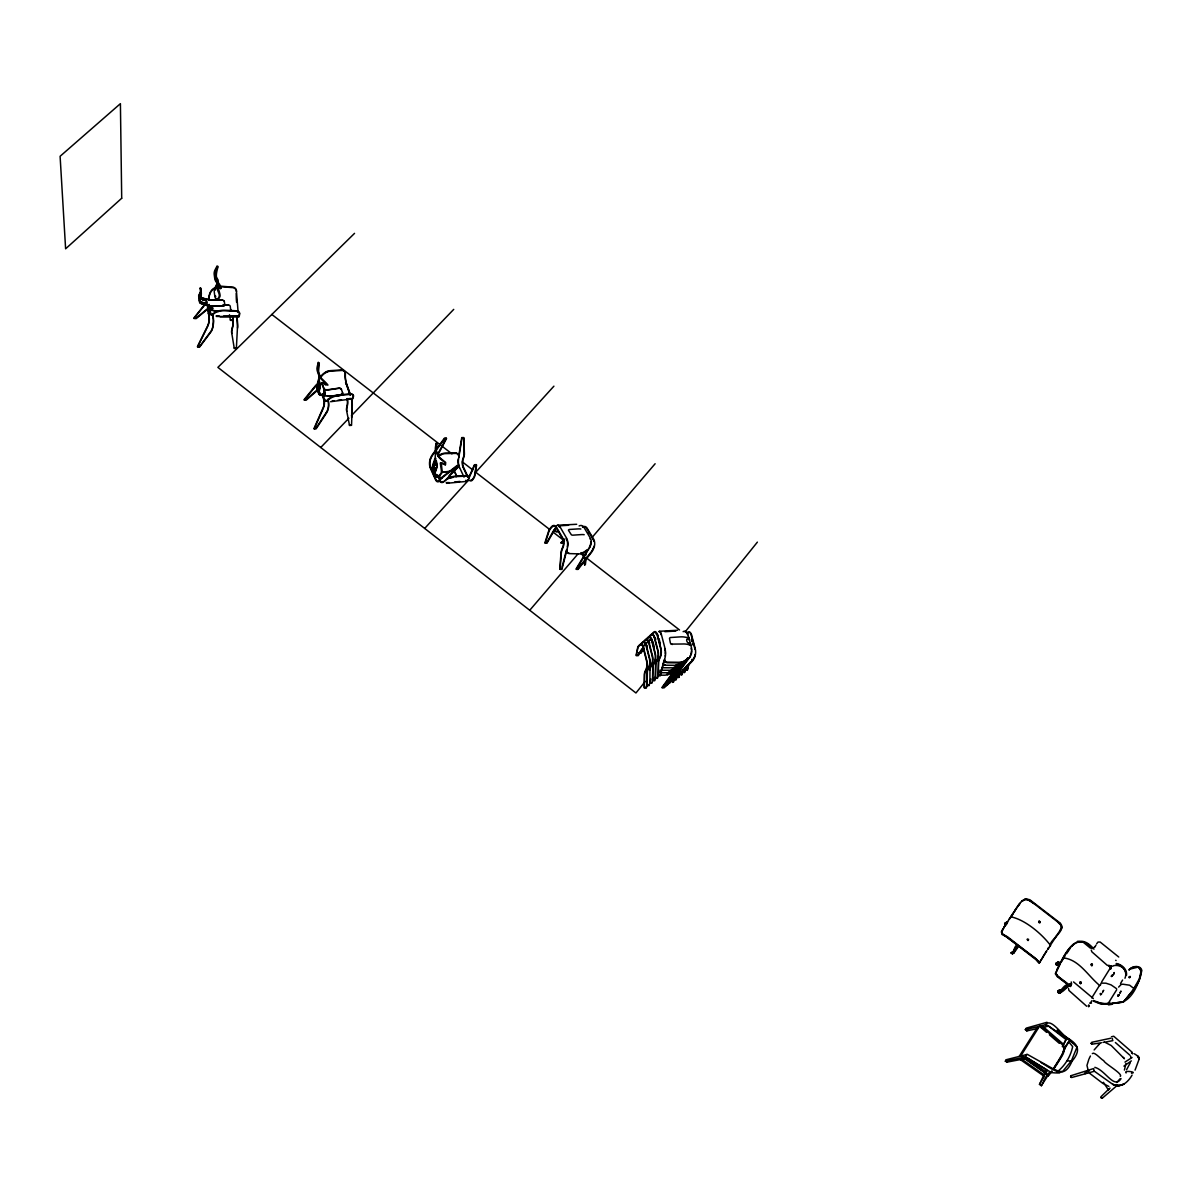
<?xml version="1.0" encoding="UTF-8"?>
<svg xmlns="http://www.w3.org/2000/svg" width="1202" height="1202" viewBox="0 0 1202 1202"><rect width="100%" height="100%" fill="white"/><g stroke="black" fill="none" stroke-linecap="round" stroke-linejoin="round"><path stroke-width="1.5" d="M435.965 452.808L436.852 443.042L436.131 447.445A13.477 9.856 2.7 0 0 436.762 451.712L438.384 455.257A13.492 9.886 2.7 0 0 441.404 458.999L445.702 462.454L445.521 464.813M658.11 675.239L658.411 661.896A14.785 9.526 -19.2 0 1 659.327 658.411L659.943 657.178A6.506 2.84 -87.4 0 0 660.679 648.825L657.103 635.032A6.476 2.81 -87.3 0 0 653.693 632.868L652.956 633.574A14.679 5.529 -10.7 0 0 652.25 634.416M1057.625 965.311L1056.122 964.815L1056.363 962.712M1058.421 964.56L1058.511 963.673M434.523 472.431A34.828 16.708 39.9 0 0 433.832 472.281L433.321 472.116A3.606 1.788 -20.6 0 1 432.915 470.313L434.793 467.954L433.772 472.206A3.606 2.704 -28.2 0 0 434.478 474.82L435.139 475.151A34.302 16.092 39.3 0 0 436.702 475.616L438.084 475.992A13.733 8.684 -24.1 0 0 438.85 476.142L439.932 475.932L436.521 475.241A12.621 9.316 2.5 0 1 435.244 473.363M1010.957 953.216L1012.039 952.134L1013.556 952.84L1017.869 945.869M1011.167 952.6L1012.264 953.967M1011.483 952.585C1012.955 956.206 1014.233 945.057 1017.343 944.847M1011.678 952.961L1013.031 953.156M1004.812 923.421L1005.157 924.263M1005.323 923.767L1006.915 923.737M584.683 560.748L584.548 564.94M212.438 308.824L212.048 305.864M212.649 308.689L212.453 305.879M351.615 417.575L352.081 404.924A6.295 1.442 80.8 0 0 351.48 399.289M209.659 313.497L208.412 313.692L207.45 306.149A6.265 2.209 -77.5 0 0 207.09 304.812M319.086 380.012L320.153 383.979A14.634 10.983 -18.5 0 1 320.048 387.825L318.951 392.483A3.26 2.434 -19 0 0 319.747 394.541M585.96 558.389L585.299 564.76L585.389 560.838A13.973 9.676 10.6 0 0 584.998 558.269M1070.546 1076.376L1071.403 1076.887M585.284 558.254L584.608 564.85M217.337 281.208L217.246 281.809A6.371 0.871 -70 0 1 217.141 282.245L217.021 282.695M1110.783 968.797L1111.144 966.107M1014.112 952.675L1013.857 951.623M585.975 558.104L586.065 557.172M1125.958 1063.439L1124.411 1070.081M1093.715 1069.179L1094.075 1070.576M1100.431 985.159L1101.047 983.116L1105.915 983.191L1111.084 984.889L1116.643 988.75M1059.924 990.598C1060.555 995.587 1067.015 986.346 1068.818 986.421M1089.162 1005.789L1088.922 1005.067M1070.877 985.971L1057.73 976.159L1055.822 973.304C1062.117 959.151 1075.114 927.974 1092.302 948.648M1057.58 963.057L1055.807 963.388M1091.882 1043.531C1090.274 1042.57 1091.566 1044.253 1091.807 1043.081M435.995 460.832L435.71 462.59A14.199 7.077 -20.4 0 1 434.553 465.354L432.239 468.81A3.606 1.788 -20.6 0 0 432.254 470.373M233.023 316.967L232.497 320.438L230.453 320.363L229.477 314.759M323.924 391.341L325.141 394.166L324.074 391.101M1101.888 1097.411L1100.882 1097.426L1101.979 1097.847M458.833 455.423L461.748 437.603L463.656 437.558L464.167 452.974A14.364 10.713 -31.2 0 1 463.506 456.985L462.965 458.503A6.987 3.366 -88.6 0 0 462.95 467.022M1068.533 988.54L1068.909 990.448L1086.668 1006.239M319.041 377.308L319.131 376.406A16.543 7.963 -16.7 0 0 318.981 375.294M319.777 377.353L319.897 376.241A16.993 8.189 -16.7 0 0 319.732 375.114C316.396 371.974 321.58 355.416 317.914 366.835A13.553 10.472 -7.3 0 0 318.154 371.373L319.462 375.129A13.568 10.502 -7.3 0 0 322.181 379.051C338.408 395.007 313.962 372.47 324.63 389.117A17.068 12.756 -18.5 0 1 324.991 390.8L324.991 390.86A5.499 2.434 58.7 0 1 325.021 391.281L324.991 391.687A6.491 3.185 60.8 0 1 324.901 392.062A7.242 3.726 61.9 0 1 324.78 392.393L323.669 394.196A4.492 2.554 64.5 0 1 322.482 394.917L320.649 394.046A12.681 9.871 -7.5 0 1 319.492 392.047M318.59 364.777L318.23 372.8M672.91 680.227L672.594 682.42L673.946 677.327M1112.361 1038.528L1112.556 1039.94M585.765 555.219L586.681 551.207M678.484 675.374L678.168 677.582L679.115 674.067M681.294 672.94L681.098 674.803M688.701 663.744L687.349 670.115L688.626 665.322A14.154 11.945 6.5 0 0 688.866 664.09M679.926 672.474L678.92 677.462L680.212 672.624M682.736 670.04L681.729 675.028L683.006 670.205M684.779 667.711L683.773 672.714L685.125 667.606M685.546 667.591L684.539 672.594L685.816 667.771A14.139 11.945 6.4 0 0 686.057 666.539M687.604 665.262L686.582 670.235L687.529 666.749M674.352 677.327L673.345 682.3L674.638 677.477M676.38 675.013L675.374 680.001L676.741 674.908M677.132 674.893L676.125 679.881L677.417 675.058M317.959 383.378L317.644 385.391A12.666 9.841 -7.5 0 0 317.959 387.615M562.055 567.209L566.412 550.17M647.142 683.788L646.195 687.424L644.212 687.424L644.407 674.262A14.694 9.436 -18.9 0 1 645.294 670.806L645.895 669.589A6.461 2.78 -87.6 0 0 646.631 661.295L643.13 647.547A6.431 2.765 -87.4 0 0 639.795 645.339L639.073 646.045A14.574 5.424 -10.6 0 0 637.841 648.073L636.294 655.706L638.247 655.661L643.836 646.556M647.202 684.704L646.345 688.025L644.362 688.025L644.557 674.863A14.694 9.421 -18.9 0 1 645.459 671.422L646.09 670.1A7.182 3.095 -87.6 0 0 646.901 660.905L643.416 647.142A7.152 3.065 -87.4 0 0 639.704 644.693L638.923 645.444A14.574 5.439 -10.6 0 0 637.691 647.472L636.143 655.12L638.097 655.075M650.853 678.95L649.11 685.606L647.127 685.606L647.352 672.414A14.709 9.451 -18.9 0 1 648.239 668.943L648.885 667.636A7.197 3.095 -87.6 0 0 649.696 658.411L646.195 644.648A7.152 3.08 -87.4 0 0 642.469 642.214L641.688 642.965A14.589 5.454 -10.6 0 0 640.471 644.903M653.197 678.168L651.89 683.172L649.891 683.172L649.997 669.334A14.74 9.466 -19 0 1 650.898 665.863L651.499 664.646A6.476 2.81 -87.5 0 0 652.22 656.337L648.704 642.559A6.446 2.78 -87.4 0 0 645.339 640.365L644.603 641.072A14.619 5.469 -10.6 0 0 643.611 642.424M655.39 676.801L654.519 680.122L652.521 680.122L652.791 666.87A14.755 9.481 -19.1 0 1 653.693 663.384L654.309 662.167A6.491 2.81 -87.5 0 0 655.03 653.843L651.499 640.065A6.461 2.795 -87.3 0 0 648.118 637.871L647.382 638.593A14.634 5.484 -10.7 0 0 646.33 640.035M655.556 677.402L654.669 680.738L652.686 680.738L652.941 667.471A14.755 9.481 -19.1 0 1 653.858 664L654.504 662.678A7.212 3.125 -87.5 0 0 655.315 653.437L651.769 639.644A7.182 3.095 -87.3 0 0 648.013 637.225L647.232 637.992A14.634 5.484 -10.7 0 0 645.97 640.035M658.185 674.352L657.314 677.688L655.315 677.688L655.601 664.39A14.77 9.511 -19.2 0 1 656.502 660.905L657.118 659.673A6.491 2.825 -87.5 0 0 657.855 651.334L654.294 637.556A6.461 2.795 -87.3 0 0 650.898 635.377L650.162 636.083A14.649 5.499 -10.7 0 0 649.065 637.646M659.222 671.602L657.464 678.289L655.466 678.289L655.751 664.991A14.77 9.511 -19.2 0 1 656.668 661.506L657.314 660.183A7.212 3.14 -87.5 0 0 658.125 650.928L654.564 637.135A7.182 3.11 -87.3 0 0 650.793 634.731M660.544 673.571L664.09 660.214M318.936 377.834L316.892 385.496A13.102 10.187 -7.5 0 0 317.343 388.156L318.635 391.897A13.117 10.202 -7.5 0 0 319.897 394.241L321.881 395.112A4.432 2.524 64.5 0 0 322.872 394.421L324.044 392.483A6.431 3.29 61.9 0 0 324.164 392.152A6.205 3.035 60.8 0 0 324.24 391.777L324.224 391.011A16.603 12.411 -18.5 0 0 323.864 389.313L321.896 382.642L325.922 385.061L325.742 383.438L321.625 379.441A14.289 11.058 -7.3 0 1 318.77 375.309L317.463 371.553A14.274 11.028 -7.3 0 1 317.208 366.775L318.29 362.238L318.62 363.845M1124.967 978.278C1127.912 971.757 1122.578 965.026 1116.102 964.004M1113.773 974.131L1114.209 972.538L1113.533 974.416M232.422 328.116L232.016 329.573A14.484 11.299 -7.5 0 0 231.791 333.465M435.725 458.217L435.485 458.999A7.152 0.766 -74.7 0 0 435.319 459.434L435.139 459.945M318.485 381.56L318.77 380.027L318.936 381.56A14.274 6.836 -16.8 0 1 318.41 384.084L316.802 387.284A3.636 1.728 -17 0 0 317.238 388.667L317.884 388.907M433.351 464.333L432.855 467.112A12.606 9.285 2.5 0 0 433.351 469.156M430.181 459.209L430.481 458.353A14.379 10.337 -34.7 0 1 432.6 454.356L444.47 438.114L446.363 437.994L437.979 453.77M442.261 454.356L443.072 453.965A10.307 7.678 -30.9 0 1 445.642 453.605L455.934 453.409M215.729 272.719L217.111 265.973L214.963 270.074A14.379 10.472 -6.3 0 0 214.211 274.627L214.707 278.338A14.409 10.502 -6.3 0 0 216.63 282.575C228.049 298.321 210.831 275.799 218.929 293.363A16.813 13.267 -2.6 0 1 219.26 295.151L219.26 295.947A6.265 2.599 70.2 0 1 219.185 296.383A6.476 2.84 71.3 0 1 219.08 296.744L217.983 298.682A4.462 2.209 74.2 0 1 217.111 299.343L216.405 299.283M1058.361 991.515L1059.127 990.568M1058.692 990.899L1059.518 992.807M435.304 474.88L434.899 474.7A3.245 2.434 -28.2 0 1 434.087 472.236L435.154 467.863L433.216 470.313A3.245 1.608 -20.6 0 0 433.667 471.965L434.027 472.07M1040.346 961.36L1039.099 963.283L1035.914 959.632L1006.54 936.854L1002.047 934.495L1001.597 931.265L1007.637 921.649M1070.937 1076.166L1070.832 1077.308L1071.283 1076.436M216.18 285.009L214.407 289.757A13.207 9.676 -6.5 0 0 214.302 292.311L214.782 296.008A13.222 9.691 -6.5 0 0 215.519 298.397L216.39 299.283M433.697 463.341L434.177 462.139M1062.793 1045.485L1062.463 1046.341L1066.655 1038.348M215.729 288.029L215.173 289.742A12.771 9.346 -6.5 0 0 215.068 290.313M1062.463 1046.807L1063.454 1044.253L1042.434 1026.042M1067.556 984.693C1064.191 984.408 1059.097 993.558 1060.074 990.884M1037.717 1028.551L1026.808 1030.895L1025.336 1029.618L1040.121 1026.162A2.735 0.826 37.8 0 1 1042.434 1027.394L1064.055 1046.101C1066.55 1053.388 1056.828 1062.192 1053.583 1068.803M216.285 286.722L217.923 282.29A7.182 0.992 -70 0 0 218.013 281.899A6.431 1.037 -71.3 0 0 218.103 281.448L218.133 281.058A5.454 1.127 -73.9 0 0 218.133 280.712L218.133 280.667A17.174 9.331 -5.5 0 0 217.862 279.435C212.949 276.475 222.085 258.7 215.639 270.225A13.673 9.947 -6.3 0 0 214.918 274.537L215.413 278.248A13.688 9.977 -6.3 0 0 217.246 282.275C219.665 281.719 223.527 293.543 218.464 286.136M1091.792 1000.74L1090.62 1002.693M1130.331 1062.673L1126.574 1069.735M327.214 371.493L328.026 371.072A10.352 7.738 -21.9 0 1 330.7 370.607L342.014 369.915A5.319 3.952 -22 0 1 345.214 373.326L345.154 375.49A7.017 1.593 80.9 0 0 346.552 384.37L350.323 394.947M327.41 372.019L328.206 371.613A10.352 7.738 -21.9 0 1 330.881 371.133L342.209 370.441A5.319 3.967 -22.3 0 1 345.395 373.852L345.35 375.925A6.311 1.442 80.9 0 0 346.612 383.919L350.383 394.481M567.013 549.524A5.379 3.876 -39 0 0 568.922 553.581L579.018 553.882A10.457 7.528 -39.3 0 0 581.452 553.611L583.09 553.055A10.833 7.422 -42.1 0 0 589.386 547.812L590.137 546.594A7.047 4.718 -74.7 0 0 590.422 538.286L583.932 527.317A7.017 4.673 -74.5 0 0 579.109 525.95M593.112 548.593L593.457 547.812A6.356 3.756 -85.1 0 0 593.968 546.294M468.585 477.945L474.444 464.738L476.353 464.633L474.565 475.286A14.499 7.212 -19.1 0 1 473.318 478.08M1063.424 1046.912L1064.957 1048.234L1062.207 1054.349L1053.523 1068.653M1119.963 993.258L1120.955 991.049L1120.159 992.762M320.168 377.834L320.513 377.097A10.713 7.753 -26.6 0 1 326.328 371.779M320.348 378.36L320.709 377.623A10.713 7.753 -26.6 0 1 326.508 372.304L327.38 371.884M1088.907 1059.112L1086.954 1065.423L1088.621 1072.109M1089.328 1058.196L1090.439 1056.002M1071.207 981.959L1071.448 983.176M1045.83 1073.431L1047.318 1070.456M1091.236 950.076L1091.882 951.849L1107.237 965.311L1112.812 966.243M694.425 657.825L694.05 658.576A14.785 9.12 -23.1 0 1 691.556 661.971L678.153 675.689L676.2 675.794L690.188 656.623A7.152 4.072 -80.5 0 0 691.541 647.998L687.86 634.265A7.122 4.042 -80.3 0 0 683.487 631.486L683.127 631.696M1135.049 1070.126L1139.105 1059.187L1137.408 1055.747L1134.327 1053.763M1057.084 969.353L1059.909 964.32M1050.037 1072.169L1041.383 1085.722L1039.475 1084.384L1046.386 1069.66L1027.845 1058.151L1007.081 1062.117L1005.338 1061.216L1006.299 1059.698L1027.364 1054.379L1052.862 1068.668L1059.232 1071.493L1062.658 1071.448L1071.418 1060.825L1077.007 1047.122L1070.156 1040.722L1047.603 1025.426L1045.455 1024.78L1039.535 1026.192L1020.768 1055.972L1021.505 1055.732A2.735 1.142 29.4 0 1 1023.218 1056.077M1071.042 1077.142L1070.832 1076.331M1062.733 1046.191L1066.039 1039.58L1048.595 1026.117L1041.353 1027.77M438.249 454.191L446.588 438.49L444.695 438.625L432.825 454.867A14.394 10.322 -34.7 0 0 430.707 458.848L430.436 459.615A6.356 2.975 -88.6 0 0 430.601 467.758M442.035 453.845L442.847 453.47A10.307 7.678 -30.9 0 1 445.416 453.109L456.099 452.989M1132.81 990.418L1139.316 978.804L1141.224 970.525L1138.174 967.099L1129.775 969.143M1044.072 1076.707L1039.475 1084.384M1109.972 1088.08L1108.349 1089.868L1109.491 1088.681M1135.109 986.677C1142.501 979.705 1144.74 959.466 1129.234 969.353L1129.024 970.224C1130.857 966.017 1140.818 964.485 1141.84 970.435C1139.241 982.515 1132.134 1002.017 1117.965 1003.084C1114.149 1002.693 1102.519 1005.894 1111.94 1004.331M1060.119 990.238L1059.984 991.41M1004.556 926.457L1001.461 932.091L1002.468 933.984L1007.667 936.884L1037.01 959.692L1039.52 962.712L1046.882 950.707M589.491 546.73L589.761 546.264A6.341 4.237 -74.7 0 0 590.648 543.68M1102.58 992.221L1103.676 990.268L1102.79 991.785M553.942 529.932L546.67 542.778L544.897 542.778L548.608 531.209A14.469 7.482 -22.9 0 1 550.321 528.159L551.237 527.002A7.107 4.087 -85 0 1 556.511 527.257M1003.294 928.575L1001.491 932.061L1002.453 933.924L1034.652 957.739L1039.354 962.652L1043.291 956.461M1120.519 983.521L1122.593 980.036M1063.274 1051.119L1064.957 1048.234M342.54 392.513A2.119 1.578 7.4 0 1 341.067 394.391C340.406 398.763 319.146 392.723 324.209 398.448A6.341 2.96 -85.1 0 0 327.65 399.92L328.251 399.274A10.818 5.349 -11.7 0 1 334.772 395.789L336.575 395.323A10.442 4.958 -15.3 0 1 339.264 394.857L350.548 393.79M1061.201 962.156L1064.927 956.131M1065.122 1047.964L1068.803 1041.924L1072.665 1046.626C1070.666 1056.393 1064.987 1065.843 1057.054 1071.914M1096.645 943.78L1098.012 942.052L1100.161 942.037L1118.746 957.017M1041.383 1085.722C1050.217 1068.593 1046.416 1073.356 1059.668 1072.95M587.583 549.9L576.028 568.997L577.771 568.937L590.648 552.65A14.574 9.977 -42 0 0 591.79 551.072M589.836 547.12L576.359 569.357L578.042 569.417L590.933 553.13A14.589 9.977 -42 0 0 593.397 549.074L593.788 548.187A7.062 4.162 -85.1 0 0 593.653 539.142L587.147 528.219A7.032 4.132 -84.9 0 0 582.835 527.002M1063.59 1049.722L1068.338 1041.954M639.028 653.542L641.838 648.96M644.062 645.339L644.648 644.392A7.107 2.103 86.6 0 1 646.06 644.047M643.656 648.028L640.831 652.626L638.863 652.671M646.826 642.875L647.412 641.898A7.122 2.119 86.6 0 1 648.464 641.327M643.791 648.644L640.966 653.227L639.013 653.272M1118.07 995.797L1119.197 994.85M1118.942 994.91L1117.83 995.857M209.433 305.158L210.56 312.505A6.341 2.254 -77.5 0 0 213.009 314.022L213.58 313.406A10.923 5.92 -0.1 0 1 220.041 310.567L221.889 310.326A10.533 5.574 -4 0 1 224.684 310.221L236.463 310.777A5.409 2.87 -4.2 0 1 239.529 313.467L238.988 315.916L223.527 316.066M649.591 640.381L650.192 639.419A7.122 2.134 86.6 0 1 651.995 639.509M1108.995 1002.122L1116.688 989.742M208.412 313.692C210.56 314.639 210.11 310.371 208.156 310.371M1095.007 946.74L1095.999 945.118M1111.459 976.189L1112.301 975.393M1101.453 993.663L1100.611 994.46M1112.646 975.573L1111.369 976.309M1091.762 997.885L1099.319 985.715M1101.678 981.899L1110.107 968.331M1042.975 956.687L1046.596 950.887M1080.222 982.049L1080.433 983.582M1091.461 964.094L1091.671 965.612M1080.733 983.537L1080.944 982.425M1091.957 965.582L1092.182 964.47M1026.839 1054.409L1025.246 1056.949L1005.338 1061.216M1069.464 1039.445C1063.349 1037.521 1051.089 1016.682 1045.455 1024.78L1047.738 1025.967M1019.221 1056.378L1037.987 1026.568M1054.725 938.341L1061.922 927.704L1059.638 922.655L1029.829 899.742L1025.441 898.78L1021.58 901.26M1060.059 931.325L1061.531 925.856L1057.64 921.964M1025.336 1029.618L1026.283 1028.116L1047.017 1022.286M1007.081 1062.117L1007.892 1060.825L1006.299 1059.698M1026.808 1030.895L1027.62 1029.618M1056.858 962.997L1057.219 964.65L1058.346 964.154M1057.94 963.779L1057.955 962.201M1058.061 965.146L1059.563 963.448L1058.151 962.156M1058.601 964.455L1057.444 965.401M1004.301 926.652L1013.076 913.355M1047.498 949.43L1048.67 947.612M1047.783 949.264L1050.578 945.493C1041.954 934.029 1025.561 920.026 1011.288 916.901L1010.296 917.532M1070.456 985.805L1071.523 984.122M1047.693 949.264L1048.85 947.446M1038.844 921.348L1040.061 921.588L1039.745 922.76L1038.678 922.43L1038.994 921.258M1028.266 940.505L1028.581 939.318L1027.364 939.078M1012.505 953.907L1013.526 953.216M326.268 412.526L315.976 428.273L313.977 428.543L323.218 407.493A6.326 2.93 -85.2 0 0 323.654 399.38L322.226 394.617M1005.338 923.091L1006.014 924.488M1005.924 922.73L1007.201 922.054M1008.884 919.485C1014.728 914.406 1020.047 893.597 1030.94 901.26L1059.293 923.196M1049.842 945.779C1050.698 938.507 1066.61 930.919 1060.374 923.256M1050.097 945.643L1056.588 935.877M1013.571 951.954L1015.87 947.582M1013.151 952.224L1016.096 947.762M1014.533 911.176L1016.396 908.412M1011.258 915.864L1020.047 903.318L1018.034 906.068M1066.55 953.742L1069.87 948.784M676.831 674.953L664.165 687.829L662.212 687.935L676.02 668.988M677.222 674.998L666.945 685.41L664.991 685.516L678.845 666.524A7.122 4.027 -80.7 0 0 679.37 665.547M679.806 673.12L672.534 680.557L670.581 680.663L684.494 661.581M689.663 656.547L689.933 656.142A6.431 3.666 -80.5 0 0 690.188 655.721M1094.136 1049.947L1099.695 1043.667M1111.459 1036.77L1113.728 1036.244L1132.314 1052.381M439.647 479.974L440.022 479.433A14.529 7.633 -15.6 0 1 442.727 476.668L457.091 465.49L459.059 465.474L449.097 475.707M1132.089 1075.084C1128.708 1081.124 1122.007 1088.065 1114.494 1084.925L1118.641 1085.646L1114.63 1085.166L1119.032 1085.601L1124.216 1084.054L1119.032 1085.601M1017.643 945.689L1012.91 952.044M1013.842 953.066L1018.86 946.019M1091.176 1043.591L1091.491 1042.78M437.603 475.661L438.114 477.389L441.9 478.065M667.651 674.622L666.779 674.938A10.548 6.761 -19.1 0 1 664.12 675.193L657.539 675.178M670.461 672.188L669.589 672.489A10.563 6.776 -19.1 0 1 666.915 672.744L660.334 672.729M673.27 669.724L672.399 670.04A10.578 6.791 -19.2 0 1 669.724 670.28L659.853 670.265M680.107 665.397L667.621 682.496L669.574 682.39M688.626 657.975L676.035 675.178L677.988 675.073L691.39 661.37M675.719 669.424L675.254 669.995A10.923 6.716 -22.7 0 1 668.567 674.457L667.681 674.743M678.544 666.96L678.078 667.546A10.938 6.731 -22.8 0 1 671.377 672.008L670.491 672.294M684.193 662.032L683.728 662.618A10.968 6.761 -23 0 1 677.011 667.095L675.223 667.576A10.593 6.806 -19.3 0 1 672.549 667.831L661.806 667.741M687.078 659.492L673.39 678.228L675.329 678.123L681.414 671.903M689.918 657.013L689.422 657.659A10.998 6.791 -23.1 0 1 682.676 662.152L680.888 662.633A10.608 6.836 -19.4 0 1 678.198 662.888L667.125 662.723A5.454 3.516 -19.2 0 1 664.646 659.372M1100.957 1097.546L1101.738 1098.162M1101.603 1098.087L1101.453 1097.291M675.103 669.394L662.062 687.334L664 687.228L666.419 684.764M683.577 662.001L670.431 680.062L672.369 679.956M645.309 681.354L635.948 692.983L217.878 367.376L354.545 233.353M685.095 631.936L757.38 542.132M1120.084 1078.72L1116.763 1082.521M1121.06 1078.63C1114.179 1089.658 1105.585 1070.276 1094.827 1067.331M322.722 395.443L323.924 398.914A7.047 3.29 -85.1 0 0 327.755 400.551L328.446 399.8A10.818 5.349 -11.7 0 1 334.952 396.329L336.755 395.864A10.442 4.943 -15.3 0 1 339.46 395.398L350.744 394.331M1051.81 1071.072L1047.648 1076.256A96.115 84.726 57.7 0 0 1051.93 1071.328M1073.732 943.901L1071.583 946.485M529.736 610.27L578.072 553.806M592.526 536.918L655.12 463.747M1050.067 1073.191L1048.234 1075.204L1048.55 1074.137M424.682 528.444L468.254 480.469M553.912 386.173L475.722 472.251L549.69 529.496M1046.041 1073.281L1044.343 1075.054L1021.625 1059.127L1020.077 1059.413L1043.832 1076.06M320.724 447.49L348.911 418.221M351.48 415.561L453.725 309.38M452.733 477.239L453.605 476.939A10.397 5.154 -18.9 0 1 456.189 476.593L466.797 476.097M678.198 674.322L669.739 682.991L667.786 683.097L681.669 664.06L680.903 665.082A10.953 6.746 -22.9 0 1 674.187 669.559L673.3 669.83M650.793 634.701L650.012 635.482A14.649 5.514 -10.7 0 0 648.749 637.541M687.183 632.928L687.649 632.492A7.152 3.215 -87.3 0 1 691.556 634.896M1101.122 1096.585L1108.424 1089.463M1094.752 947.056L1092.317 948.348M564.835 538.992L560.853 542.733L562.656 542.808M563.798 540.705L561.199 543.124L562.927 543.289M1086.668 1072.95L1085.136 1073.656L1084.925 1072.755M1099.514 1043.802L1098.463 1044.733M1117.62 1085.045L1102.354 1098.147M444.259 481.386L444.815 480.875A10.773 5.649 -15.6 0 1 451.802 477.359L452.838 477.134M316.802 390.259L306.149 399.5L304.106 399.62L315.66 385.466A7.002 3.23 -85.1 0 1 317.899 384.49M318.32 389.628L306.33 400.026L304.286 400.146L315.78 386.067A6.295 2.915 -85.1 0 1 318.049 385.286M1021.535 901.5L1025.171 899.306L1027.725 899.667L1033.87 903.573M1109.822 1002.258L1106.201 1004.121L1096.765 1002.243M1059.232 990.733L1058.812 991.951L1060.029 992.567M1060.389 992.296L1059.368 992.882M1061.997 989.757L1066.249 986.526M1062.177 989.982L1065.017 987.834M1069.299 1040.361L1072.469 1042.54M1061.186 990.373L1068.383 985.024M1060.029 990.388L1061.336 990.268M1061.501 990.794L1067.316 986.542M1124.967 1062.087L1132.059 1057.52M1131.352 1060.9L1123.9 1066.129M1057.835 962.351L1059.067 962.051M1058.526 964.259L1059.293 963.869L1057.7 963.238M326.313 371.749L327.184 371.358M1006.179 922.355L1007.531 922.505M1057.94 962.381L1058.872 962.246M1012.595 953.366L1011.814 953.231M1005.488 922.851L1004.602 924.022L1005.728 924.894M441.389 454.566L442.261 454.206M442.111 453.71L441.164 454.071A10.668 7.603 -34.6 0 0 438.069 456.024M1071.102 1075.655L1093.7 1068.533M676.846 666.479L675.058 666.975A10.578 6.806 -19.3 0 1 674.157 667.11M674.037 668.943L673.015 669.274M671.227 671.392L669.439 671.888A10.563 6.776 -19.1 0 1 668.537 672.023M668.417 673.841L666.629 674.337M681.97 661.716L680.723 662.032A10.608 6.836 -19.5 0 1 678.048 662.272L666.975 662.122A5.454 3.516 -19.2 0 1 665.833 661.731M679.13 664.195L677.883 664.496A10.593 6.821 -19.4 0 1 676.095 664.721M582.144 553.416L583.24 554.903M1108.725 1004.211L1101.317 1004.241L1093.159 1001.041M1108.454 1003.52L1101.438 1003.565L1093.504 1000.485M1094.421 1071.252L1071.583 1077.548M1070.531 1061.667L1072.004 1061.231C1085.06 1045.725 1072.439 1041.383 1059.563 1032.864M322.632 393.925L325.111 394.106M581.167 553.13L582.805 552.574A10.833 7.422 -42.1 0 0 585.164 551.237M436.702 475.616L438.279 475.752A13.372 8.459 -24.1 0 0 439.015 475.902M1091.671 1042.314L1110.888 1038.212M690.759 643.22C686.748 645.204 684.359 636.038 689.858 639.825M673 669.274L672.249 669.439A10.563 6.791 -19.2 0 1 671.347 669.574M1089.192 1070.742L1086.383 1071.613M1131.503 1073.266C1138.369 1072.124 1122.758 1069.93 1126.109 1072.965M1112.872 1040.647L1104.788 1042.179L1111.204 1045.5L1124.411 1058.767L1123.434 1057.399M1091.912 1044.207L1101.558 1042.735M337.837 400.311L341.473 399.77M346.927 398.959L350.563 398.418M352.486 398.839L330.595 401.708M334.201 400.867L332.143 401.032M206.218 303.46L205.542 303.295A13.613 9.18 -4.7 0 1 204.686 303.069L202.898 302.769A35.174 20.96 36.7 0 1 201.095 302.153L200.328 301.762A3.681 2.9 -2.7 0 1 199.216 299.043L200.028 294.79L198.976 297.074A3.666 1.968 -5.6 0 0 199.968 298.892L200.719 299.148A35.654 21.756 37 0 1 202.507 299.674L203.123 299.583A37.037 22.613 37.1 0 0 200.884 298.967M202.898 302.769L203.514 302.694A36.526 21.741 36.7 0 1 201.26 301.912M1063.785 957.949C1079.471 959.887 1088.216 976.249 1099.845 985.595M1070.096 983.717L1071.643 983.852M449.743 477.54L453.319 477.149M449.668 477.78L453.244 477.389M454.656 482.002L459.87 481.431M466.902 481.371L446.483 483.324M450.6 471.214L443.463 471.98A13.342 8.459 -24.2 0 1 441.765 472.07M450.525 471.454L443.388 472.221A13.688 8.684 -24.2 0 1 441.66 472.311M1039.895 922.67L1038.678 921.739M1080.733 981.989C1078.029 982.109 1081.605 985.114 1081.169 982.395L1080.508 982.004M330.82 395.894L328.627 395.984M1091.972 964.034C1089.282 964.154 1092.828 967.144 1092.393 964.455L1091.747 964.064M212.574 308.598L209.839 308.268L212.423 308.613M446.243 482.588L449.248 482.588M206.248 303.715L206.624 303.565A6.972 2.464 -77.5 0 0 205.767 303.505M349.346 424.967L351.345 424.802M557.593 525.244L576.705 524.282M559.471 525.83L568.621 525.259M1058.977 990.643L1060.585 991.304M659.447 631.275L677.567 630.254M664.916 631.681L675.794 631.08M675.178 677.522L673.225 677.627L687.093 658.636A6.431 3.651 -80.6 0 0 687.334 658.2M666.794 684.809L664.841 684.915L677.913 666.945A10.938 6.731 -22.8 0 1 677.357 667.561M1077.518 941.286L1083.212 942.218L1090.409 948.168M641.598 650.222L643.566 650.177M641.748 650.823L643.716 650.778M324.976 394.136L322.497 394.151L323.037 395.728M216.33 316.457L238.943 316.607M220.116 316.817L239.018 316.607M221.994 299.734L212.273 299.809A13.583 9.18 -4.7 0 1 207.706 299.298L204.956 298.637A13.598 9.195 -4.6 0 1 203.889 298.336L203.243 298.141A43.017 26.279 37.1 0 0 200.689 297.39L200.268 297.27M223.106 304.902L227.944 304.857A2.134 1.533 7.5 0 1 230.258 306.39L230.664 309.725A2.134 1.533 7.5 0 1 230.198 310.822M223.076 305.143L227.914 305.098M452.313 471.259L453.89 471.56A2.103 1.442 15.5 0 1 454.927 472.536L456.399 475.887A2.103 1.442 15.5 0 1 456.204 476.608M219.08 311.153L218.148 311.138M649.741 682.571L651.739 682.571M648.96 684.99L646.976 684.99L647.202 671.798A14.709 9.451 -18.9 0 1 648.088 668.342L648.689 667.125A6.476 2.795 -87.6 0 0 649.426 658.816L645.91 645.053M1066.97 1060.72L1072.004 1061.231C1064.161 1079.832 1054.154 1070.216 1041.052 1062.553M561.619 568.907L559.816 568.892L561.003 552.77A14.604 10.518 -39.1 0 1 562.085 548.563L562.716 547.075A6.416 3.711 -85.2 0 0 562.611 538.857L556.18 527.813A6.386 3.681 -85 0 0 551.463 527.588L550.591 528.64A14.469 7.482 -22.9 0 0 548.878 531.675L545.182 543.259L546.955 543.244L556 527.272A6.356 3.035 86.3 0 1 556.195 526.957M1089.613 1003.069L1091.491 1003.099M557.157 531.434L556.15 531.344A5.334 2.78 -23.2 0 1 554.453 529.541M557.428 531.915L556.361 531.81A5.334 2.765 -22.9 0 1 555.084 528.925M219.41 316.096L216.27 315.72M230.378 319.852L232.422 319.927M665.322 664.721L664.15 664.601A5.439 3.501 -19.1 0 1 663.008 664.21M218.148 311.138L216.075 310.942M234.21 347.964L236.283 348.084M689.031 639.539L688.551 637.766L684.689 637.09A13.883 7.182 -14.7 0 0 680.362 636.88L670.506 637.511A2.149 1.713 22.4 0 0 669.484 638.412L670.37 642.875A2.149 1.713 22.2 0 0 671.302 644.107L682.24 644.002A13.913 7.167 -14.7 0 1 686.582 644.197L690.459 644.873L689.978 643.085M1113.563 965.642C1119.723 964.44 1126.68 968.211 1125.958 975.077M325.156 389.628L325.366 389.658A13.417 8.369 -18.2 0 0 329.528 389.508L338.859 388.126A2.119 1.578 7.4 0 1 341.443 389.388L342.525 392.738A2.119 1.578 7.4 0 1 341.037 394.617L331.707 395.999A13.793 8.564 -18.2 0 1 327.214 396.134M1112.752 975.438L1111.565 975.453L1111.58 976.565L1112.541 975.198M1115.005 1085.376L1116.673 1085.616M1101.558 993.528L1100.371 994.655M319.026 390.365L318.605 390.289A3.26 1.548 -17 0 1 317.689 388.862M1116.448 963.463C1121.902 964.575 1127.281 969.248 1126.529 975.273M318.861 390.56L318.169 390.425A3.621 1.728 -17 0 1 317.358 388.892L318.59 386.653L318.049 390.875A3.621 2.704 -19 0 0 319.176 393.309L319.522 393.475M216.075 310.942L210.034 309.831L214.392 310.867A13.913 9.346 -5 0 0 219.065 311.378M323.158 393.94L323.368 393.971A13.447 8.369 -18.1 0 0 324.179 394.076M1013.331 951.759L1012.775 953.006M1056.798 962.547L1057.745 962.742M1057.7 964.936L1056.513 964.545M1005.308 922.971L1007.216 922.76M1005.909 924.774L1004.797 923.917M236.539 311.303L224.759 310.762A10.533 5.574 -4 0 0 221.964 310.852L220.116 311.093A10.923 5.905 -0.1 0 0 213.655 313.932L213.009 314.639A7.047 2.509 -77.5 0 1 210.275 312.956L209.163 304.376M432.389 470.478L435.44 476.638L442.081 477.825M664.225 665.187L675.374 665.352A10.593 6.821 -19.4 0 0 678.048 665.112L679.836 664.616A10.983 6.776 -23 0 0 686.567 660.138L687.334 659.102A7.137 4.057 -80.6 0 0 687.875 658.125M1104.428 1042.014L1103.12 1042.419M690.91 645.053L689.798 644.768A13.898 7.152 -14.7 0 0 689.016 644.618M689.016 637.946L687.89 637.676A13.868 7.167 -14.7 0 0 687.123 637.526M433.291 470.553L432.675 470.298A3.23 1.608 -20.6 0 1 432.54 468.795L434.869 465.339A14.574 7.257 -20.4 0 0 435.755 463.611M569.027 553.19L568.741 553.115A5.379 3.876 -39 0 1 566.593 549.825M672.339 644.512L671.302 644.107M200.869 298.952L200.418 298.817A3.29 1.773 -5.6 0 1 199.322 297.104L200.434 294.775L199.562 299.103A3.306 2.599 -2.7 0 0 200.779 301.687L201.23 301.897M435.44 476.638L438.279 477.149L439.541 479.944A6.326 3.636 -80.1 0 0 440.428 481.221M204.085 299.884L204.295 299.959A13.598 9.18 -4.7 0 0 205.151 300.184C207.195 299.944 207.661 304.437 205.407 303.52A13.973 9.421 -4.7 0 1 204.535 303.28M1116.087 960.533L1115.681 960.293M202.507 299.659L204.13 300.169A13.958 9.421 -4.7 0 0 205.016 300.41L206.368 301.116L206.669 303.325M1108.86 1086.428L1102.76 1083.348L1089.328 1073.055M1120.339 1076.406C1123.269 1073.867 1104.247 1063.364 1103.782 1060.72C1100.942 1059.398 1094.301 1051.239 1092.333 1053.598M317.854 388.652L317.689 388.577A3.26 1.548 -17 0 1 317.148 387.269L318.74 384.054A14.634 7.017 -16.8 0 0 319.146 382.987M200.043 297.435L200.509 297.585A42.145 25.768 37 0 1 202.642 298.216L203.934 298.622A13.943 9.436 -4.6 0 0 204.806 298.862L207.555 299.523A13.928 9.421 -4.7 0 0 212.243 300.049L221.964 299.974A2.134 1.533 7.4 0 1 224.293 301.507M319.777 393.249L319.612 393.189A3.26 2.434 -19 0 1 318.395 390.875L319.161 386.984M1060.224 991.785L1061.682 990.733M1027.56 1058.136L1025.246 1056.949L1049.601 1071.493M580.851 529.03A13.688 8.579 -30.3 0 0 578.072 528.91L569.613 529.451A2.119 1.292 21.3 0 0 568.426 530.277L571.386 534.815A2.119 1.292 21.4 0 0 572.948 535.16L581.422 534.59A13.718 8.564 -30.3 0 1 584.202 534.71M319.762 394.557L320.618 394.917A41.739 24.13 35.1 0 0 323.098 395.413M691.796 640.426L691.991 640.546A3.666 2.404 -17.5 0 1 692.562 641.192M325.021 389.869A13.763 8.594 -18.2 0 0 329.498 389.733L338.829 388.351A2.119 1.578 7.4 0 1 340.421 388.607L341.413 389.613M444.364 464.092L441.119 462.785L445.116 464.964L444.95 462.62L440.894 459.344A14.199 10.397 2.7 0 1 437.708 455.408L436.086 451.862A14.184 10.367 2.7 0 1 435.425 447.369L436.086 443.177L435.244 456.7A16.452 8.234 -20.4 0 1 435.094 457.917L432.119 467.232A13.027 9.601 2.5 0 0 432.78 469.651L434.373 473.197A13.057 9.631 2.5 0 0 435.83 475.451L436.191 475.782M1006.6 923.932L1006.029 923.046L1006.42 923.827M436.206 475.797L438.114 476.187A4.402 3.035 66.9 0 0 439.331 475.421L440.924 473.348A6.371 4.087 63.8 0 0 441.104 472.987A6.16 3.816 62.6 0 0 441.239 472.596L441.374 471.74A16.527 12.441 -27.8 0 0 441.269 469.967L440.338 463.416A1.653 0.751 57.7 0 1 440.413 462.86L441.239 462.785L442.005 469.802A16.993 12.786 -27.8 0 1 442.111 471.605A5.454 3.155 60.3 0 1 442.066 472.116L441.975 472.536A6.446 3.997 62.7 0 1 441.81 472.942A7.197 4.613 63.9 0 1 441.615 473.287L440.112 475.226A4.447 3.08 66.9 0 1 438.655 476.052L436.251 474.955M436.025 460.832L436.777 464.964A14.199 10.728 -27.8 0 1 436.161 468.9L434.448 473.723A3.621 2.72 -28.2 0 0 434.808 476.022L434.974 476.187M1112.932 1084.474L1094.797 1071.538M1025.576 1057.565L1045.98 1071.868M1023.849 1058.106L1046.717 1074.122M1024.344 1058.015L1044.598 1072.274M200.328 303.189L201.29 303.715A41.514 24.686 36.7 0 0 203.423 304.437L204.731 304.842A13.973 9.421 -4.7 0 0 205.602 305.083L208.367 305.744A13.958 9.406 -4.8 0 0 213.055 306.27L222.806 306.179A2.149 1.548 7.4 0 0 224.714 304.602L224.323 301.266M1057.099 1030.159L1059.984 1032.368M271.847 314.458L451.967 453.86M462.364 461.899L472.747 469.952M552.65 531.78L564.489 540.945M580.746 553.536L583.691 555.805M586.651 558.089L679.506 629.953M1039.414 921.288L1040.061 922.295M1057.685 962.562L1058.631 963.719M1005.969 922.926L1006.6 923.722M1027.83 940.475L1027.199 939.468M1057.129 964.845C1054.965 964.35 1057.52 961.36 1057.685 963.448M1056.919 965.191L1055.972 964.019M1012.324 952.104L1012.97 952.901M1093.985 949.174C1075.234 926.532 1062.583 958.144 1055.281 973.71L1057.279 976.7L1070.531 986.526M1062.538 1034.411L1066.685 1038.077M434.989 476.202L435.815 476.653A40.462 18.962 39.3 0 0 437.648 477.179L438.775 477.194A13.387 8.459 -24.1 0 0 439.692 477.404M1073.521 981.914L1093.309 998.486M1042.194 1027.635L1044.944 1030.024M1040.932 1027.47L1046.581 1032.353M1049.406 1034.787L1059.293 1043.336M1115.381 1042.51L1129.79 1055.131M1133.952 988.555L1129.64 985.219L1123.269 984.258A9.721 3.831 32.4 0 0 1120.925 984.678L1118.611 987.112M200.298 303.159L200.103 302.979A3.681 2.9 -2.7 0 1 199.412 300.635L200.659 295.932A14.469 11.419 -2 0 0 200.824 292.026L200.163 287.879L200.509 289.547A14.454 7.783 -5.2 0 1 200.193 292.236L198.766 295.497A3.681 1.968 -5.6 0 0 198.901 296.669M1069.99 986.421L1057.895 976.309L1055.822 973.304M1108.394 965.491L1110.603 967.625M691.811 639.028L691.841 639.043A3.666 2.404 -17.6 0 1 692.006 641.072M216.555 298.682L217.772 299.268A4.523 2.239 74.2 0 0 218.824 298.577L219.846 296.774A7.302 3.2 71.3 0 0 219.966 296.443A6.551 2.72 70.2 0 0 220.041 296.023L220.071 295.602A5.559 2.043 67.8 0 0 220.056 295.151A17.279 13.628 -2.6 0 0 219.711 293.273L217.923 286.707M1070.757 985.475L1069.93 984.047M1109.822 966.243L1111.174 968.361M1103.391 1082.281L1108.349 1089.868M586.831 528.73L593.322 539.698M556.496 527.287L562.912 538.346A7.137 4.132 -85.2 0 1 563.032 547.436L562.371 549.044A14.604 10.518 -39.1 0 0 561.289 553.266L560.087 569.387L561.905 569.402L567.599 547.135A7.092 3.411 86.1 0 0 566.548 538.105L560.132 527.047A7.062 3.381 86.3 0 0 556.481 525.785M1109.461 965.446L1110.528 968.767M1130.496 1056.107L1131.067 1057.595M467.939 476.758L463.401 466.947A6.295 3.035 -88.6 0 1 463.236 458.909L463.732 457.481A14.379 10.713 -31.2 0 0 464.393 453.47L463.897 438.054L461.989 438.099L458.503 459.389A6.28 2.299 83.7 0 0 459.51 467.368L464.047 477.179M463.146 467.443L467.683 477.254M430.601 467.743L435.815 479.282A6.371 3.005 -88.8 0 0 439.647 479.959M350.203 395.188L346.507 384.835A6.28 1.427 80.9 0 0 345.62 383.047M318.861 380.253L319.807 384.069A14.274 10.698 -18.5 0 1 319.717 387.825L318.605 392.468A3.636 2.72 -19 0 0 319.311 394.632L320.468 395.173A40.913 23.679 35.1 0 0 322.512 395.563L323.714 395.518A13.447 8.369 -18.2 0 0 324.735 395.653M215.654 275.258L217.081 279.525A16.723 9.075 -5.4 0 1 217.337 280.742L217.352 281.058M1088.531 1005.443L1088.666 1006.81L1088.411 1005.488M691.541 634.911L695.237 648.629A7.182 3.23 -87.5 0 1 694.425 657.81M659.012 638.638L660.349 643.806M660.95 648.434L657.374 634.626A7.197 3.125 -87.3 0 0 653.587 632.222L652.806 632.988A14.664 5.529 -10.7 0 0 651.529 635.047M654.279 647.097L652.956 641.928A7.122 2.134 86.6 0 0 652.821 641.417M648.975 642.153L652.491 655.946M1110.498 966.168L1111.024 968.542M238.131 312.37L236.433 291.139A5.349 4.237 -6.2 0 0 233.218 287.158L221.453 286.241A10.442 8.264 -6.1 0 0 219.605 286.256M236.749 315.645L237.53 326.208L236.358 348.61L234.285 348.49L231.731 332.939A14.484 11.299 -7.5 0 1 231.941 329.048L232.317 327.695A6.311 1.533 -84.9 0 0 232.948 319.567L232.482 316.171M232.647 315.69L233.113 319.116A7.017 1.698 -84.9 0 1 232.422 328.101M212.754 313.557L213.43 318.695A7.032 1.653 -85 0 1 212.724 327.725L212.514 328.567A14.649 11.269 -10.8 0 1 210.666 332.293L199.607 347.077L197.534 347.047L207.63 326.538A6.987 2.479 -77.6 0 0 209.268 317.719L207.721 305.714A6.972 2.464 -77.5 0 0 207.57 304.887M212.814 315.75L213.265 319.176M208.562 313.467L208.998 318.154A6.295 2.239 -77.6 0 1 207.51 326.103L197.459 346.522L199.547 346.537L210.59 331.767A14.649 11.269 -10.8 0 0 212.438 328.041L212.634 327.305A6.326 1.487 -85 0 0 213.25 323.729M1064.281 1049.391A96.115 84.726 57.7 0 1 1053.914 1068.713M351.87 398.463A7.032 1.608 80.9 0 0 353.148 397.847L353.493 396.405A5.364 2.539 -15.5 0 0 350.774 394.316M345.56 382.401A6.972 1.578 80.9 0 1 346.552 384.37M352.817 397.727A6.341 1.442 80.9 0 0 352.967 397.246L353.298 395.879A5.364 2.539 -15.5 0 0 350.578 393.79M323.924 398.914A7.017 3.26 -85.2 0 1 323.443 407.929L314.173 429.084L316.156 428.813L326.448 413.067A14.559 10.472 -25.8 0 0 328.146 409.206L328.341 408.395A7.047 2.449 87.4 0 0 328.341 400.807M324.585 395.879A13.808 8.579 -18.2 0 1 323.759 395.774M658.726 631.681A7.152 2.164 86.7 0 1 661.37 634.401L664.946 648.209A7.182 2.179 86.6 0 1 665.142 657.389L660.259 675.84L658.26 675.84L658.576 662.512A14.8 9.526 -19.2 0 1 659.492 659.012L660.138 657.689A7.227 3.155 -87.4 0 0 660.95 648.419M659.988 632.237A6.431 1.953 86.7 0 1 660.499 632.898M660.664 633.199A6.431 1.953 86.7 0 1 660.95 633.935M661.085 634.356A6.431 1.953 86.7 0 1 661.22 634.806M664.901 649.08A6.461 1.968 86.6 0 1 665.006 649.591M665.097 650.117A6.461 1.968 86.6 0 1 665.187 650.658M665.292 651.769A6.461 1.968 86.6 0 1 665.337 654.008M665.217 655.556A6.461 1.968 86.6 0 1 665.157 656.022M665.262 661.34A5.454 3.516 -19.2 0 1 664.661 660.619M688.07 658.275A10.998 6.791 -23.1 0 1 685.906 659.913M685.095 660.379A10.998 6.791 -23.1 0 1 683.397 661.205M691.15 648.389A6.431 3.666 -80.5 0 1 691.405 649.891M691.42 650.973A6.431 3.666 -80.5 0 1 690.639 654.774M685.756 632.072A6.416 3.636 -80.3 0 1 686.552 632.748M686.988 633.409A6.416 3.636 -80.3 0 1 687.469 634.656M693.794 658.14A14.785 9.12 -23.1 0 1 691.706 661.04M695.072 649.501A6.461 2.915 -87.5 0 0 694.951 649.02L691.255 635.317A6.431 2.885 -87.3 0 0 690.624 633.724M695.117 654.429A6.461 2.915 -87.5 0 1 694.215 657.299M687.995 632.943A6.431 2.885 -87.3 0 1 689.753 632.778M691.751 640.921A13.222 11.103 6.6 0 1 691.886 641.327M651.739 635.437A14.679 5.529 -10.7 0 1 652.115 634.626M693.028 643.881A3.666 1.322 -12.8 0 1 693.314 644.843M691.751 639.539A3.29 2.149 -17.6 0 1 691.781 640.846A3.29 2.149 -17.5 0 1 692.232 641.327M692.938 644.167A3.29 1.187 -12.8 0 1 692.983 644.873M688.551 642.845A13.898 7.152 -14.7 0 1 689.317 642.995M687.589 639.299A13.883 7.167 -14.7 0 1 688.37 639.449M439.902 481.551A7.032 4.027 -80.1 0 0 443.974 481.656L459.299 465.985L457.331 466L442.952 477.164A14.529 7.633 -15.6 0 0 440.248 479.944L439.827 480.545A7.077 3.336 -88.8 0 1 435.545 479.808L430.361 468.239A7.047 3.306 -88.6 0 1 430.181 459.224M433.516 463.386A7.002 3.997 -79.9 0 1 433.637 462.785M433.907 463.446A6.311 3.591 -79.9 0 1 434.493 461.373M443.207 481.491A6.326 3.636 -80.1 0 1 440.698 481.431M581.137 552.574A13.267 9.165 10.5 0 1 581.633 553.356L583.601 556.721A13.282 9.195 10.6 0 1 583.856 557.187M215.744 296.939A12.786 9.376 -6.5 0 1 215.534 295.917M656.097 634.01A7.137 2.149 86.7 0 1 656.833 633.83M657.764 634.791A7.137 2.149 86.7 0 1 658.11 635.527M664.195 665.202A5.439 3.501 -19.1 0 1 662.858 664.631M686.417 659.537A10.983 6.776 -23 0 1 685.846 660.153M683.833 661.866A10.983 6.776 -23 0 1 680.557 663.684M690.819 661.746A14.77 9.105 -23 0 1 690.609 662.092M690.008 662.948A14.77 9.105 -23 0 1 689.317 663.789M689.016 664.12A14.77 9.105 -23 0 1 688.701 664.451M691.991 659.357A7.167 3.23 -87.5 0 1 691.781 659.838M588.379 532.471A3.606 2.659 -37.6 0 1 588.424 533.207M205.046 304.076A6.972 2.464 -77.5 0 0 204.791 304.361L193.943 317.944L196.031 318.124L207.615 308.613A14.604 7.963 0.5 0 0 208.006 308.268M205.031 304.677A6.265 2.209 -77.5 0 0 204.806 304.932L194.003 318.47L196.091 318.635L207.676 309.139A14.604 7.963 0.5 0 0 208.562 308.313M213.34 320.048A6.326 1.487 -85 0 1 213.37 322.091M213.34 322.632A6.326 1.487 -85 0 1 213.31 323.188M199.081 296.278A3.29 1.773 -5.6 0 1 199.126 295.527L200.539 292.251A14.815 7.978 -5.2 0 0 200.869 289.502L200.539 287.819L201.185 291.981A14.845 11.704 -2 0 1 201.004 295.993L199.772 300.68A3.306 2.599 -2.7 0 0 200.554 302.964L201.455 303.475A42.355 25.167 36.7 0 0 204.04 304.361L204.686 304.557A13.628 9.18 -4.7 0 0 205.752 304.857L208.502 305.518A13.613 9.165 -4.8 0 0 213.085 306.029L222.821 305.939A2.149 1.548 7.4 0 0 224.744 304.361M650.312 640.065A6.416 1.908 86.6 0 1 650.928 639.524M651.439 639.614A6.416 1.908 86.6 0 1 651.935 640.155M680.182 665.097A10.953 6.746 -22.9 0 1 677.402 667.32M676.606 667.786A10.953 6.746 -22.9 0 1 674.908 668.612M652.506 655.931A7.197 3.11 -87.5 0 1 651.679 665.142L651.048 666.479A14.74 9.466 -19 0 0 650.147 669.95M648.99 642.138A7.167 3.095 -87.4 0 0 645.234 639.719L644.452 640.486A14.619 5.469 -10.6 0 0 643.235 642.424M646.781 645.128A7.107 2.103 86.6 0 1 647.247 646.406M644.903 644.828A6.401 1.893 86.6 0 1 646.045 644.723M674.547 670.01A10.923 6.716 -22.7 0 1 673.931 670.611M673.255 671.182A10.923 6.716 -22.7 0 1 670.145 673.135M327.921 399.274A7.047 2.449 87.4 0 1 328.086 399.755M323.158 385.962A7.032 2.434 87.5 0 1 323.338 386.308M327.545 410.032A14.559 10.472 -25.7 0 0 327.966 408.68L328.131 407.944A6.341 2.209 87.4 0 0 328.026 400.642M327.38 410.423A14.559 10.472 -25.7 0 1 326.388 412.346M319.266 382.476A14.634 7.017 -16.8 0 1 319.221 382.732M324.044 394.316A13.793 8.594 -18.1 0 1 323.203 394.211M435.86 463.341A14.574 7.257 -20.4 0 0 436.041 462.515L436.326 460.757L437.122 464.889A14.574 10.998 -27.8 0 1 436.476 468.915L434.778 473.738A3.245 2.434 -28.2 0 0 435.229 475.962L435.995 476.398A41.289 19.322 39.3 0 0 438.234 477.044M437.273 475.481A35.609 16.693 39.3 0 1 435.319 474.895M434.042 472.07A36.195 17.339 39.9 0 1 434.568 472.176M439.511 477.645A13.733 8.684 -24.1 0 1 438.76 477.479M455.979 476.653A2.103 1.442 15.5 0 0 456.354 475.256L455.002 472.296A2.103 1.442 15.5 0 0 452.373 471.019M347.213 399.395A6.326 2.239 87.5 0 1 347.093 405.66L346.777 407.042A14.394 10.578 -22.8 0 0 346.642 410.814L349.527 425.493L351.54 425.328L352.276 405.359A7.002 1.593 80.8 0 0 351.48 398.523M347.333 398.553A7.032 2.494 87.5 0 1 347.303 406.096L346.957 407.568A14.409 10.578 -22.8 0 0 346.822 411.354M237.23 319.071A6.987 0.811 88.1 0 1 237.56 328.056M566.352 538.631A6.386 3.065 86.1 0 1 566.563 539.022M566.758 539.443A6.386 3.065 86.1 0 1 567.284 546.76M558.975 526.401A6.356 3.035 86.3 0 1 559.696 527.227M653.663 636.309A7.137 2.134 86.7 0 1 654.414 636.564M655.15 637.646A7.137 2.134 86.7 0 1 655.751 639.419M654.219 637.12A6.416 1.923 86.7 0 1 654.564 637.421M683.006 662.633A10.968 6.761 -23 0 1 682.39 663.219M680.993 664.345A10.968 6.761 -23 0 1 677.733 666.148M687.289 665.247A14.755 9.075 -22.9 0 1 686.898 665.758M686.177 666.584A14.755 9.075 -22.9 0 1 685.876 666.915M238.507 315.525A7.047 0.826 88.2 0 0 239.393 315.51L239.619 314.007A5.409 2.87 -4.2 0 0 236.569 311.318M236.629 302.378A7.017 0.826 88.2 0 1 236.298 293.393M220.612 286.737A10.442 8.264 -6.1 0 1 221.529 286.752L233.263 287.669A5.349 4.252 -6.5 0 1 236.478 291.665M216.105 287.669A10.788 8.384 -11.6 0 0 210.816 292.026L210.275 293.003A6.311 2.239 -77.4 0 0 208.953 300.079M216.044 287.143A10.773 8.384 -11.6 0 0 210.741 291.5L210.14 292.627A7.017 2.479 -77.4 0 0 208.652 299.989M230.694 309.485A2.134 1.533 7.5 0 1 229.807 310.837M593.022 548.803A14.574 9.977 -42 0 1 592.045 550.666M593.337 539.668A6.356 3.756 -85.1 0 1 594.013 541.441M586.095 527.798A6.326 3.711 -84.9 0 1 586.606 528.369M582.459 526.641A6.311 4.207 -74.5 0 1 583.045 527.152M590.017 538.781A6.341 4.237 -74.7 0 1 590.227 539.172M590.798 541.531A6.341 4.237 -74.7 0 1 590.783 542.583M649.215 642.003A7.122 2.119 86.6 0 1 649.726 643.025M647.532 642.559A6.401 1.908 86.6 0 1 648.479 642.033M676.065 668.718A10.938 6.731 -22.8 0 1 674.592 669.769M673.781 670.25A10.938 6.731 -22.8 0 1 672.098 671.062M679.07 665.172A6.401 3.621 -80.7 0 1 678.589 666.043M645.925 645.038A6.446 2.765 -87.4 0 0 642.559 642.86L641.838 643.566A14.589 5.454 -10.6 0 0 640.846 644.903M586.636 550.095A10.833 7.422 -42.1 0 1 585.915 550.696M467.548 480.124A6.295 2.314 83.6 0 1 465.79 480.289M467.848 479.583A6.295 2.314 83.6 0 1 467.698 479.883M472.596 479.057A6.326 3.05 -88.7 0 1 471.875 479.838M471.094 480.199A6.326 3.05 -88.7 0 1 470.553 480.214M465.76 480.95A7.002 2.569 83.6 0 0 468.059 480.169L474.685 465.234L476.593 465.144L474.805 475.797A14.499 7.197 -19.1 0 1 473.558 478.576L472.792 479.643A7.017 3.396 -88.7 0 1 469.381 480.289M459.374 467.848A6.972 2.554 83.7 0 1 459.179 467.413M458.999 466.932A6.972 2.554 83.7 0 1 458.247 458.984M466.827 476.097A5.334 2.644 -19.1 0 1 468.735 478.591M456.354 453.485A5.289 3.937 -31.3 0 1 458.833 457.226M468.6 477.825A5.334 2.644 -19.1 0 0 466.601 475.586L455.964 476.082A10.397 5.154 -18.9 0 0 453.364 476.428L451.576 476.848A10.758 5.649 -15.6 0 0 448.106 478.095M456.114 452.989A5.289 3.922 -30.8 0 1 458.668 455.979M435.289 459.855A10.668 7.603 -34.6 0 1 435.785 459.134M438.294 456.535A10.668 7.603 -34.6 0 1 441.404 454.596M1118.1 995.046C1117.424 997.87 1120.549 993.558 1118.1 995.046M1129.324 976.775C1128.302 979.014 1131.518 975.228 1129.324 976.775M1129.595 977.031C1128.588 979.269 1131.788 975.483 1129.595 977.031M1100.371 993.543L1100.822 994.715L1101.663 993.904L1100.371 993.543M1132.81 990.433L1123.705 1001.702L1107.883 1004.061L1123.69 1001.687L1132.81 990.433M121.703 198.255L65.614 248.799L60.1 156.29L120.41 103.657L121.703 198.255M1118.236 1085.661L1115.817 1085.481L1118.236 1085.661M1117.845 1085.646L1115.576 1085.286L1117.845 1085.646M1113.878 1084.895L1112.706 1084.189L1113.878 1084.895M1132.66 1053.643L1131.518 1052.892L1132.66 1053.643M1138.73 1057.354L1137.408 1055.747L1138.73 1057.354M1139.075 1059.127L1138.835 1057.414L1139.075 1059.127M1058.076 991.455A1.518 1.307 56.8 0 0 1060.044 993.137A1.518 1.307 56.8 0 0 1060.224 990.673A1.518 1.307 56.8 0 0 1058.076 991.455M1057.895 991.545A1.518 1.307 56.8 0 0 1059.863 993.228A1.518 1.307 56.8 0 0 1060.044 990.764A1.518 1.307 56.8 0 0 1057.895 991.545"/></g></svg>
